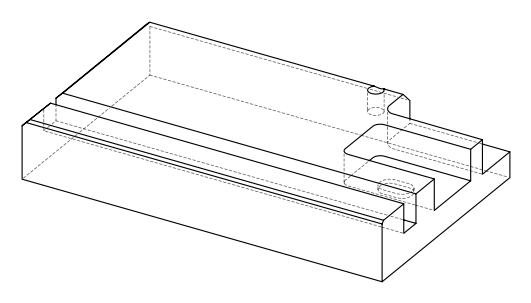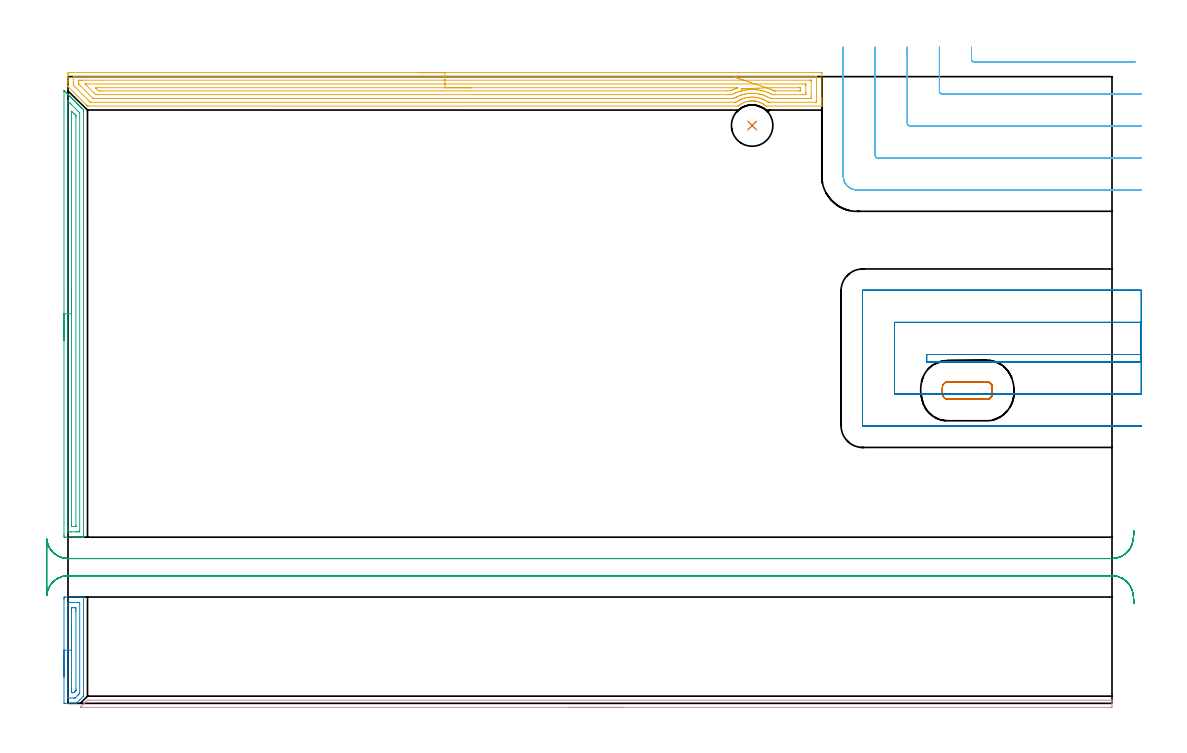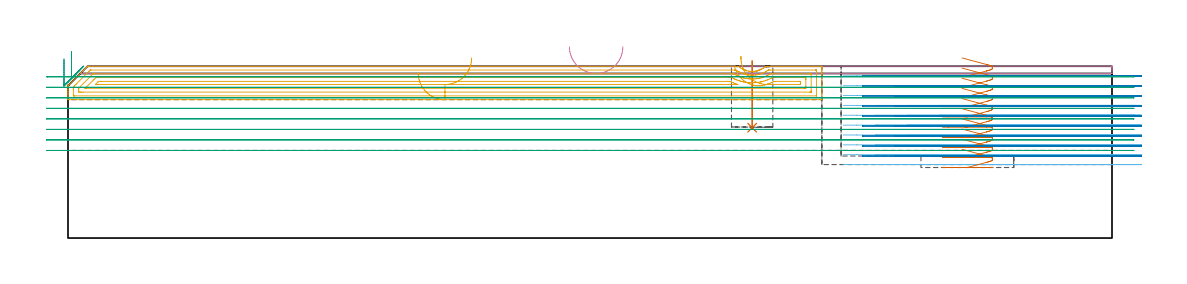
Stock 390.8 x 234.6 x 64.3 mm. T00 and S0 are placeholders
(PLAN: 9 operations, 2 tool changes, 62.7 min)
(1 INDEXABLE_INSERT_DRILL_BLIND_HOLE_FROM_SOLID | STEP1POCKET | NXT0302_002 | 0.1 min | 4296 mm3)
(2 AREA_MILL | FG_CHAMFER_SURFACE | UGT0205_001 | 1.14 min | 1184 mm3)
(3 AREA_MILL_1 | FG_CHAMFER_SURFACE_1 | UGT0205_001 | 4.13 min | 4683 mm3)
(4 AREA_MILL_2 | FG_CHAMFER_SURFACE_2 | UGT0205_001 | 3.24 min | 1399 mm3)
(5 AREA_MILL_3 | FG_CHAMFER_SURFACE_3 | UGT0205_001 | 11.5 min | 22321 mm3)
(6 MILL_CORNER_NOTCH_RECTANGULAR | CORNER_NOTCH_RECTANGULAR | NXT0201_012 | Follow Part, ap 4, ae 75% | 12.95 min | 199556 mm3)
(7 MILL_RECTANGULAR_POCKET | POCKET_RECTANGULAR_STRAIGHT | NXT0201_012 | Follow Part, ap 4, ae 75% | 2.02 min | 26363 mm3)
(8 MILL_SLOT | SLOT_PARTIAL_RECTANGULAR | NXT0201_012 | Follow Part, ap 4, ae 75% | 13.81 min | 203305 mm3)
(9 MILL_RECTANGULAR_SLOT | SLOT_RECTANGULAR | NXT0201_012 | Follow Part, ap 4, ae 75% | 13.81 min | 275514 mm3)
(TOOL NXT0302_002 | Index. Insert Drill 15.5mm [880-D1550L20-05] | D15.5 PA176 FL78 Z2)
(TOOL UGT0205_001 | Chamfer Mill 20 x 3 x 45 deg. | D20 FL50 Z2)
(TOOL NXT0201_012 | ENDMILL 16mm [2P460-1600-NA 1630] | D16 FL38 Z6)
(OP 1 INDEXABLE_INSERT_DRILL_BLIND_HOLE_FROM_SOLID)
G17 G21 G94 G90
T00 M6
G54
G17 G0 G90 X256.1 Y216.3 S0 M3
G43 Z74.3 H1
G94 G81 G98 Z41.3 F250. R66.3
G80
M5
M2
(OP 2 AREA_MILL)
G17 G21 G94 G90
T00 M6
G54
G17 G0 G90 X-1.5 Y9.9 S1061 M3
G43 Z74.3 H0
Z67.
G94 G1 Y9.938 Z66.128 F250.
Y10.052 Z65.264
Y10.241 Z64.412
Y10.503 Z63.58
Y10.837 Z62.774
Y11.24 Z62.
Y11.709 Z61.264
Y12.24 Z60.572
Y12.829 Z59.929
Y13.472 Z59.34
Y14.164 Z58.808
Y14.9 Z58.34
Y15.674 Z57.937
Y16.48 Z57.603
Y17.312 Z57.341
Y18.164 Z57.152
Y19.028 Z57.038
Y19.9 Z57.
Y38.983
X-1.497 Y39.327 Z57.003
X-1.49 Y39.794 Z57.005
X-1.431 Y39.797 Z57.064
X-0.958 Y39.8 Z57.537
X0.818 Z59.311
X1.642 Z60.141
X5.722 Z64.221
X5.794 Y39.795 Z64.291
X5.795 Y39.792 Z64.292
X5.8 Y39.768 Z64.3
Y3.123
X5.794 Y2.695 Z64.292
X5.733 Y2.633 Z64.232
X5.702 Y2.601 Z64.201
X4.457 Y1.356 Z62.956
X3.388 Y0.287 Z61.886
X3.128 Y0.032 Z61.626
X3.093 Y0.004 Z61.591
X3.038 Y0.002 Z61.536
X2.974 Y0. Z61.472
X-1.201 Z57.297
X-1.491 Y0.01 Z57.005
X-1.499 Y0.219 Z56.999
X-1.5 Y19.9 Z57.
X-0.086 Z58.414
X-0.085 Y37.561 Z58.415
Y37.575
X-0.07 Y37.79 Z58.43
X0.578 Y37.799 Z59.078
X3.482 Y37.8 Z61.982
X4.132 Y37.797 Z62.632
X4.37 Y37.79 Z62.87
X4.385 Y37.561 Z62.885
Y37.545
Y3.991
X4.37 Y3.732 Z62.87
X4.068 Y3.423 Z62.568
X3.773 Y3.123 Z62.273
X3.628 Y2.977 Z62.128
X2.89 Y2.24 Z61.39
X2.741 Y2.093 Z61.241
X2.691 Y2.047 Z61.191
X2.651 Y2.013 Z61.151
X2.594 Y2.01 Z61.094
X1.946 Y2.001 Z60.446
X0.818 Y2. Z59.318
X0.168 Y2.003 Z58.668
X-0.07 Y2.01 Z58.43
X-0.085 Y2.24 Z58.415
Y2.255
X-0.086 Y19.9 Z58.414
X1.328 Z59.828
X1.329 Y34.911 Z59.829
X1.331 Y35.284 Z59.831
X1.336 Y35.794 Z59.836
X1.701 Y35.8 Z60.201
X2.588 Z61.088
X2.964 Y35.794 Z61.464
X2.968 Y35.422 Z61.468
X2.971 Y34.911 Z61.471
Y34.536
Y5.396
X2.969 Y4.889 Z61.469
X2.967 Y4.796 Z61.467
X2.965 Y4.776 Z61.465
X2.952 Y4.759 Z61.452
X2.924 Y4.726 Z61.424
X2.842 Y4.642 Z61.342
X2.594 Y4.395 Z61.094
X2.397 Y4.202 Z60.897
X2.194 Y4.006 Z60.694
X1.712 Y4. Z60.212
X1.335 Y4.006 Z59.835
X1.332 Y4.378 Z59.832
X1.329 Y4.889 Z59.829
Y5.264
X1.328 Y19.9 Z59.828
Y20.772 Z59.867
Y21.637 Z59.98
Y22.488 Z60.169
Y23.32 Z60.432
Y24.126 Z60.765
Y24.9 Z61.168
Y25.636 Z61.637
Y26.328 Z62.168
Y26.971 Z62.757
Y27.56 Z63.401
Y28.092 Z64.093
Y28.56 Z64.828
Y28.963 Z65.602
Y29.297 Z66.408
Y29.559 Z67.24
Y29.748 Z68.092
Y29.862 Z68.957
Y29.9 Z69.828
G0 Z74.3
M5
M2
(OP 3 AREA_MILL_1)
G17 G21 G94 G90
T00 M6
G54
G17 G0 G90 X-1.5 Y135.8 S1061 M3
G43 Z74.3 H0
Z67.
G94 G1 Y135.838 Z66.128 F250.
Y135.952 Z65.264
Y136.141 Z64.412
Y136.403 Z63.58
Y136.737 Z62.774
Y137.14 Z62.
Y137.608 Z61.264
Y138.14 Z60.572
Y138.729 Z59.929
Y139.372 Z59.34
Y140.064 Z58.808
Y140.8 Z58.34
Y141.574 Z57.937
Y142.38 Z57.603
Y143.212 Z57.341
Y144.064 Z57.152
Y144.928 Z57.038
Y145.8 Z57.
Y229.158
X-1.497 Y229.39 Z57.001
X-1.496 Y229.391 Z57.002
X-1.489 Y229.39 Z57.009
X-1.142 Y229.043 Z57.357
X-0.958 Y228.859 Z57.539
X-0.894 Y228.795 Z57.605
X-0.726 Y228.626 Z57.773
X-0.662 Y228.563 Z57.835
X-0.597 Y228.498 Z57.902
X-0.431 Y228.332 Z58.068
X-0.366 Y228.267 Z58.131
X-0.3 Y228.2 Z58.199
X-0.137 Y228.037 Z58.362
X-0.07 Y227.972 Z58.427
X-0.002 Y227.903 Z58.497
X0.158 Y227.743 Z58.657
X0.226 Y227.676 Z58.723
X0.295 Y227.605 Z58.794
X0.452 Y227.448 Z58.951
X0.522 Y227.38 Z59.018
X0.593 Y227.308 Z59.092
X0.747 Y227.154 Z59.246
X0.818 Y227.084 Z59.314
X0.89 Y227.01 Z59.389
X1.041 Y226.859 Z59.54
X1.114 Y226.788 Z59.61
X1.188 Y226.713 Z59.687
X1.336 Y226.565 Z59.835
X1.41 Y226.492 Z59.906
X1.485 Y226.415 Z59.984
X1.63 Y226.27 Z60.129
X1.706 Y226.196 Z60.202
X1.783 Y226.118 Z60.282
X1.925 Y225.976 Z60.424
X2.002 Y225.9 Z60.498
X2.08 Y225.82 Z60.579
X2.219 Y225.681 Z60.718
X2.298 Y225.604 Z60.794
X2.378 Y225.523 Z60.877
X2.514 Y225.387 Z61.013
X2.594 Y225.308 Z61.09
X2.675 Y225.225 Z61.174
X2.808 Y225.092 Z61.307
X2.89 Y225.012 Z61.386
X2.973 Y224.928 Z61.472
X3.103 Y224.798 Z61.602
X3.186 Y224.716 Z61.682
X3.27 Y224.63 Z61.769
X3.397 Y224.503 Z61.896
X3.482 Y224.42 Z61.978
X3.568 Y224.333 Z62.067
X3.692 Y224.209 Z62.191
X3.778 Y224.124 Z62.274
X3.865 Y224.035 Z62.364
X3.986 Y223.914 Z62.485
X4.074 Y223.828 Z62.57
X4.162 Y223.738 Z62.662
X4.281 Y223.62 Z62.78
X4.37 Y223.532 Z62.866
X4.46 Y223.44 Z62.959
X4.575 Y223.325 Z63.075
X4.666 Y223.236 Z63.162
X4.757 Y223.143 Z63.257
X4.87 Y223.031 Z63.369
X4.962 Y222.94 Z63.458
X5.055 Y222.846 Z63.554
X5.164 Y222.736 Z63.664
X5.258 Y222.644 Z63.754
X5.74 Y222.16 Z64.239
X5.793 Y222.104 Z64.292
X5.8 Y221.655 Z64.3
Y62.359
X5.797 Y62.21 Z64.288
X5.767 Y62.207 Z64.258
X5.414 Y62.2 Z63.913
X5.002 Z63.501
X4.37 Z62.865
X3.166 Z61.663
X2.594 Z61.088
X-0.958 Y62.201 Z57.539
X-1.199 Y62.203 Z57.297
X-1.491 Y62.208 Z57.006
X-1.494 Y62.266 Z57.003
X-1.499 Y62.805 Z57.001
X-1.5 Y63.35 Z57.
Y145.8
X-0.086 Z58.414
X-0.085 Y225.241 Z58.415
X-0.07 Y225.508 Z58.43
X0.222 Y225.225 Z58.722
X0.818 Y224.632 Z59.318
X1.118 Y224.333 Z59.618
X3.793 Y221.656 Z62.293
X4.37 Y221.068 Z62.87
X4.385 Y220.763 Z62.885
Y220.748
Y64.574
X4.37 Y64.21 Z62.87
X3.868 Y64.202 Z62.368
X3.482 Y64.201 Z61.982
X2.982 Y64.2 Z61.482
X1.206 Z59.706
X0.818 Y64.201 Z59.318
X0.316 Y64.202 Z58.816
X-0.07 Y64.21 Z58.43
X-0.085 Y64.59 Z58.415
Y64.606
X-0.086 Y145.8 Z58.414
X1.328 Z59.828
X1.329 Y221.142 Z59.829
X1.332 Y221.656 Z59.832
X1.333 Y221.657 Z59.833
X1.342 Y221.656 Z59.842
X1.706 Y221.294 Z60.206
X2.238 Y220.763 Z60.738
X2.594 Y220.407 Z61.094
X2.86 Y220.138 Z61.36
X2.926 Y220.068 Z61.426
X2.956 Y220.033 Z61.456
X2.965 Y219.995 Z61.465
X2.967 Y219.871 Z61.467
X2.971 Y219.492 Z61.471
Y66.375
X2.97 Y66.28 Z61.47
X2.968 Y66.233 Z61.468
X2.966 Y66.217 Z61.466
X2.941 Y66.21 Z61.441
X2.766 Y66.202 Z61.266
X1.706 Y66.2 Z60.206
X1.532 Y66.202 Z60.032
X1.417 Y66.207 Z59.917
X1.335 Y66.212 Z59.835
X1.333 Y66.249 Z59.833
X1.33 Y66.375 Z59.83
X1.329 Y66.754 Z59.829
X1.328 Y145.8 Z59.828
Y146.672 Z59.866
Y147.536 Z59.98
Y148.388 Z60.169
Y149.22 Z60.432
Y150.026 Z60.765
Y150.8 Z61.168
Y151.536 Z61.637
Y152.228 Z62.168
Y152.871 Z62.757
Y153.46 Z63.401
Y153.992 Z64.093
Y154.46 Z64.828
Y154.863 Z65.602
Y155.197 Z66.408
Y155.459 Z67.24
Y155.648 Z68.092
Y155.762 Z68.957
Y155.8 Z69.828
G0 Z74.3
M5
M2
(OP 4 AREA_MILL_2)
G17 G21 G94 G90
T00 M6
G54
G17 G0 G90 X207.7 Y-1.5 S1061 M3
G43 Z74.3 H0
Z71.6
G94 G1 X207.662 Z70.728 F250.
X207.548 Z69.864
X207.359 Z69.012
X207.097 Z68.18
X206.763 Z67.374
X206.36 Z66.6
X205.891 Z65.864
X205.36 Z65.172
X204.771 Z64.529
X204.128 Z63.94
X203.436 Z63.409
X202.7 Z62.94
X201.926 Z62.537
X201.12 Z62.203
X200.288 Z61.941
X199.436 Z61.752
X198.572 Z61.638
X197.7 Z61.6
X4.756
X4.614 Y-1.497 Z61.602
X4.633 Y-1.474 Z61.625
X4.769 Y-1.331 Z61.768
X5.359 Y-0.738 Z62.357
X5.684 Y-0.416 Z62.684
X6.242 Y0.144 Z63.24
X6.61 Y0.511 Z63.61
X7.276 Y1.176 Z64.275
X7.304 Y1.196 Z64.287
X7.895 Y1.2 Z64.3
X390.631
X390.792 Y1.197 Z64.288
X390.793 Y1.19 Z64.281
X390.8 Y0.846 Z63.945
Y0.519 Z63.619
Y-0.15 Z62.945
Y-1.367 Z61.73
X390.797 Y-1.491 Z61.605
X390.394 Y-1.5 Z61.6
X197.7
X196.828 Z61.638
X195.963 Z61.752
X195.112 Z61.941
X194.28 Z62.203
X193.474 Z62.537
X192.7 Z62.94
X191.964 Z63.409
X191.272 Z63.94
X190.629 Z64.529
X190.04 Z65.172
X189.508 Z65.864
X189.04 Z66.6
X188.637 Z67.374
X188.303 Z68.18
X188.041 Z69.012
X187.852 Z69.864
X187.738 Z70.728
X187.7 Z71.6
G0 Z74.3
M5
M2
(OP 5 AREA_MILL_3)
G17 G21 G94 G90
T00 M6
G54
G17 G0 G90 X131.1 Y236.1 S1061 M3
G43 Z74.3 H0
Z61.8
G94 G1 X131.138 Z60.928 F250.
X131.252 Z60.063
X131.441 Z59.212
X131.703 Z58.38
X132.037 Z57.574
X132.44 Z56.8
X132.909 Z56.064
X133.44 Z55.372
X134.029 Z54.729
X134.672 Z54.14
X135.364 Z53.608
X136.1 Z53.14
X136.874 Z52.737
X137.68 Z52.403
X138.512 Z52.141
X139.364 Z51.952
X140.228 Z51.838
X141.1 Z51.8
X281.6
X281.994 Y236.096 Z51.802
X282.19 Y236.091 Z51.806
X282.2 Y235.891 Z52.006
Y226.753 Z61.141
Y226.174 Z61.723
Y225.868 Z62.028
Y225.289 Z62.607
Y224.983 Z62.911
Y224.373 Z63.527
Y223.944 Z63.955
Y223.619 Z64.271
X282.192 Y223.602 Z64.288
X282.047 Y223.6 Z64.3
X261.974
X261.236 Y223.604 Z64.29
X261.083 Y223.73 Z64.167
X260.992 Y223.804 Z64.094
X260.908 Y223.873 Z64.025
X260.546 Y224.139 Z63.76
X260.174 Y224.39 Z63.509
X260.139 Y224.411 Z63.488
X260.014 Y224.484 Z63.414
X259.744 Y224.625 Z63.271
X259.57 Y224.719 Z63.18
X259.119 Y224.93 Z62.969
X258.977 Y224.983 Z62.914
X258.852 Y225.03 Z62.865
X258.675 Y225.099 Z62.798
X258.406 Y225.187 Z62.707
X258.225 Y225.249 Z62.649
X258.155 Y225.269 Z62.629
X258.116 Y225.278 Z62.62
X257.96 Y225.313 Z62.582
X257.745 Y225.365 Z62.532
X257.634 Y225.386 Z62.512
X257.514 Y225.408 Z62.488
X257.331 Y225.444 Z62.455
X257.098 Y225.475 Z62.424
X256.885 Y225.503 Z62.396
X256.841 Y225.506 Z62.392
X256.622 Y225.52 Z62.374
X256.437 Y225.534 Z62.362
X256.132 Y225.537 Z62.355
X256.041 Y225.538 Z62.354
X255.99 Y225.54
X255.73 Y225.528 Z62.366
X255.629 Y225.525 Z62.373
X255.543 Y225.52 Z62.376
X255.416 Y225.506 Z62.388
X255.095 Y225.475 Z62.422
X254.649 Y225.402 Z62.496
X254.046 Y225.269 Z62.629
X253.946 Y225.239 Z62.659
X253.755 Y225.181 Z62.718
X253.305 Y225.019 Z62.88
X253.222 Y224.983 Z62.915
X253.054 Y224.911 Z62.984
X252.861 Y224.831 Z63.067
X252.439 Y224.62 Z63.279
X252.162 Y224.466 Z63.432
X252.024 Y224.389 Z63.508
X251.967 Y224.352 Z63.544
X251.514 Y224.033 Z63.864
X251.073 Y223.694 Z64.203
X250.999 Y223.634 Z64.261
X250.955 Y223.604 Z64.289
X250.824 Y223.6 Z64.3
X7.737
X7.299 Y223.606 Z64.292
X7.224 Y223.677 Z64.221
X6.981 Y223.919 Z63.981
X6.845 Y224.055 Z63.844
X0.303 Y230.597 Z57.302
X0.163 Y230.735 Z57.162
X0.005 Y230.894 Z57.004
X0. Y230.901 Z56.997
Y231.241 Z56.659
Y232.336 Z55.563
Y232.947 Z54.949
Y233.252 Z54.644
Y233.832 Z54.065
Y234.137 Z53.76
Y234.717 Z53.178
Y235.312 Z52.584
X0.003 Y235.601 Z52.294
X0.009 Y236.091 Z51.805
X0.103 Y236.094 Z51.803
X0.6 Y236.1 Z51.8
X141.1
Y234.686 Z53.214
X280.037 Y234.685 Z53.215
X280.131 Y234.683 Z53.217
X280.177 Y234.68 Z53.22
X280.19 Y234.677 Z53.223
X280.192 Y234.662 Z53.238
X280.197 Y234.564 Z53.336
X280.2 Y234.336 Z53.564
X280.199 Y225.868 Z62.032
X280.198 Y225.489 Z62.411
X280.19 Y225.107 Z62.793
X280.183 Y225.021 Z62.879
X280.138 Y225.019 Z62.881
X280.031 Y225.016 Z62.884
X279.816 Y225.014 Z62.886
X279.785
X262.836
X262.405 Y225.017 Z62.883
X262.19 Y225.02 Z62.88
X262.14 Y225.021 Z62.879
X262.082 Y225.058 Z62.842
X261.975 Y225.127 Z62.773
X261.526 Y225.423 Z62.477
X261.083 Y225.677 Z62.223
X260.72 Y225.868 Z62.032
X260.191 Y226.116 Z61.784
X259.773 Y226.283 Z61.617
X259.298 Y226.448 Z61.452
X258.941 Y226.563 Z61.337
X258.476 Y226.684 Z61.216
X258.436 Y226.694 Z61.206
X258.147 Y226.753 Z61.147
X257.514 Y226.853 Z61.047
X257.398 Y226.868 Z61.032
X256.622 Y226.937 Z60.963
X256.43 Y226.944 Z60.956
X255.73 Y226.941 Z60.959
X255.549 Y226.933 Z60.967
X254.838 Y226.872 Z61.028
X254.731 Y226.86 Z61.04
X254.058 Y226.753 Z61.147
X253.966 Y226.734 Z61.166
X253.946 Y226.729 Z61.171
X253.249 Y226.56 Z61.34
X253.163 Y226.537 Z61.363
X253.054 Y226.502 Z61.398
X252.581 Y226.338 Z61.562
X252.162 Y226.176 Z61.724
X251.944 Y226.084 Z61.816
X251.474 Y225.868 Z62.032
X251.337 Y225.802 Z62.098
X251.31 Y225.788 Z62.112
X251.27 Y225.766 Z62.134
X250.768 Y225.482 Z62.418
X250.072 Y225.024 Z62.876
X250.023 Y225.021 Z62.879
X249.916 Y225.018 Z62.882
X249.486 Y225.014 Z62.886
X249.455
X8.597 Y225.015 Z62.885
X8.383 Y225.019 Z62.881
X8.359 Y225.021 Z62.879
X8.321 Y225.041 Z62.859
X8.176 Y225.18 Z62.72
X7.998 Y225.354 Z62.546
X7.737 Y225.613 Z62.287
X7.481 Y225.868 Z62.032
X3.057 Y230.292 Z57.608
X2.384 Y230.969 Z56.931
X2.184 Y231.177 Z56.723
X2.01 Y231.37 Z56.53
X2.004 Y231.555 Z56.345
X2.001 Y232.062 Z55.838
X2. Y232.443 Z55.457
X2.002 Y234.211 Z53.689
X2.01 Y234.593 Z53.307
X2.017 Y234.679 Z53.221
X2.062 Y234.681 Z53.219
X2.169 Y234.684 Z53.216
X2.384 Y234.686 Z53.214
X2.415
X141.1
Y233.272 Z54.628
X277.705 Y233.271 Z54.629
X278.032 Y233.27 Z54.63
X278.14 Y233.267 Z54.633
X278.177 Y233.265 Z54.635
X278.19 Y233.261 Z54.639
X278.193 Y233.225 Z54.675
X278.197 Y233.114 Z54.786
X278.199 Y232.947 Z54.953
X278.2 Y232.78 Z55.12
Y227.471 Z60.429
X278.198 Y226.753 Z61.147
X278.196 Y226.591 Z61.309
X278.186 Y226.435 Z61.465
X278.032 Y226.434 Z61.466
X277.466 Y226.43 Z61.47
X273.453 Y226.428 Z61.472
X263.759 Y226.429 Z61.471
X263.192 Y226.43 Z61.47
X263.031 Y226.433 Z61.467
X262.952 Y226.435 Z61.465
X262.867 Y226.483 Z61.417
X262.383 Y226.753 Z61.147
X261.975 Y226.971 Z60.929
X261.539 Y227.185 Z60.715
X261.083 Y227.384 Z60.516
X260.42 Y227.638 Z60.262
X260.191 Y227.719 Z60.181
X260.068 Y227.76 Z60.14
X259.607 Y227.897 Z60.003
X259.298 Y227.972 Z59.928
X258.859 Y228.074 Z59.826
X258.406 Y228.156 Z59.744
X257.784 Y228.255 Z59.645
X257.514 Y228.283 Z59.617
X256.801 Y228.346 Z59.554
X256.622 Y228.353 Z59.547
X255.896 Y228.358 Z59.542
X255.73 Y228.355 Z59.545
X255.373 Y228.341 Z59.559
X255.046 Y228.317 Z59.583
X254.838 Y228.297 Z59.603
X254.24 Y228.231 Z59.669
X253.946 Y228.181 Z59.719
X253.48 Y228.1 Z59.8
X253.054 Y228.005 Z59.895
X252.755 Y227.934 Z59.966
X252.492 Y227.869 Z60.031
X252.162 Y227.769 Z60.131
X252.062 Y227.737 Z60.163
X251.774 Y227.638 Z60.262
X251.409 Y227.5 Z60.4
X251.27 Y227.444 Z60.456
X250.783 Y227.236 Z60.664
X250.378 Y227.046 Z60.854
X250.182 Y226.948 Z60.952
X249.809 Y226.753 Z61.147
X249.602 Y226.638 Z61.262
X249.486 Y226.572 Z61.328
X249.329 Y226.48 Z61.42
X249.267 Y226.443 Z61.457
X249.202 Y226.435 Z61.465
X248.918 Y226.431 Z61.469
X248.594 Y226.429 Z61.471
X248.029
X9.848
X9.521 Y226.431 Z61.469
X9.412 Y226.433 Z61.467
X9.377 Y226.435 Z61.465
X9.347 Y226.461 Z61.439
X9.286 Y226.518 Z61.382
X9.047 Y226.753 Z61.147
X4.622 Y231.177 Z56.723
X4.168 Y231.633 Z56.267
X4.065 Y231.742 Z56.158
X4.016 Y231.796 Z56.104
X4.01 Y231.895 Z56.005
X4.004 Y232.062 Z55.838
X4.001 Y232.228 Z55.672
X4.002 Y232.947 Z54.953
X4.004 Y233.11 Z54.79
X4.014 Y233.265 Z54.635
X4.168 Y233.266 Z54.634
X4.734 Y233.271 Z54.629
X5.06
X5.625 Y233.272 Z54.628
X141.1
Y231.857 Z56.043
X275.563
X276.103 Y231.852 Z56.048
X276.161 Y231.85 Z56.05
X276.19 Y231.845 Z56.055
X276.192 Y231.802 Z56.098
X276.196 Y231.609 Z56.291
X276.2 Y231.225 Z56.675
Y228.57 Z59.33
Y228.523 Z59.377
X276.196 Y228.104 Z59.796
X276.192 Y227.895 Z60.005
X276.19 Y227.849 Z60.051
X276.139 Y227.847 Z60.053
X276.039 Y227.845 Z60.055
X275.356 Y227.843 Z60.057
X275.149
X264.651
X264.443 Y227.844 Z60.056
X263.759 Y227.85 Z60.05
X263.653 Y227.862 Z60.038
X263.409 Y227.984 Z59.916
X262.867 Y228.252 Z59.648
X262.282 Y228.523 Z59.377
X261.975 Y228.651 Z59.249
X261.759 Y228.737 Z59.163
X261.083 Y228.98 Z58.92
X260.405 Y229.195 Z58.705
X260.191 Y229.251 Z58.649
X259.551 Y229.408 Z58.492
X259.298 Y229.46 Z58.44
X259.234 Y229.472 Z58.428
X258.406 Y229.606 Z58.294
X258.169 Y229.643 Z58.257
X257.514 Y229.708 Z58.192
X257.182 Y229.737 Z58.163
X256.622 Y229.767 Z58.133
X256.257 Y229.77 Z58.13
X255.73
X255.377 Y229.758 Z58.142
X254.838 Y229.721 Z58.179
X254.548 Y229.696 Z58.204
X253.946 Y229.629 Z58.271
X253.75 Y229.602 Z58.298
X253.054 Y229.487 Z58.413
X252.986 Y229.475 Z58.425
X252.667 Y229.408 Z58.492
X252.258 Y229.312 Z58.588
X252.162 Y229.289 Z58.611
X251.821 Y229.201 Z58.699
X251.557 Y229.123 Z58.777
X251.27 Y229.032 Z58.868
X250.889 Y228.901 Z58.999
X250.378 Y228.712 Z59.188
X250.241 Y228.658 Z59.242
X249.915 Y228.523 Z59.377
X249.619 Y228.391 Z59.509
X249.486 Y228.328 Z59.572
X249.021 Y228.099 Z59.801
X248.594 Y227.883 Z60.017
X248.536 Y227.856 Z60.044
X248.489 Y227.85 Z60.05
X248.383 Y227.847 Z60.053
X247.702 Y227.843 Z60.057
X247.495
X11.305
X11.097 Y227.844 Z60.056
X10.413 Y227.85 Z60.05
X9.729 Y228.523 Z59.377
X9.521 Y228.728 Z59.172
X6.845 Y231.405 Z56.495
X6.411 Y231.845 Z56.055
X6.406 Y231.853 Z56.047
X6.407 Y231.854 Z56.046
X6.434 Y231.856 Z56.044
X6.845 Y231.857 Z56.043
X141.1
Y230.443 Z57.457
X250.378
X250.762 Y230.436 Z57.464
X250.712 Y230.417 Z57.483
X250.619 Y230.384 Z57.516
X250.341 Y230.292 Z57.608
X249.716 Y230.064 Z57.836
X249.486 Y229.976 Z57.924
X249.079 Y229.811 Z58.089
X248.594 Y229.605 Z58.295
X248.457 Y229.544 Z58.356
X248.163 Y229.408 Z58.492
X247.848 Y229.263 Z58.637
X246.81 Y229.257 Z58.643
X12.348
X12.197 Y229.258 Z58.642
X11.45 Y229.264 Z58.636
X11.305 Y229.394 Z58.506
X11.291 Y229.408 Z58.492
X10.413 Y230.285 Z57.615
X10.268 Y230.436 Z57.464
X11.305 Y230.443 Z57.457
X141.1
X141.972 Z57.495
X142.837 Z57.609
X143.688 Z57.798
X144.52 Z58.06
X145.326 Z58.394
X146.1 Z58.797
X146.836 Z59.265
X147.528 Z59.796
X148.171 Z60.386
X148.76 Z61.029
X149.292 Z61.721
X149.76 Z62.457
X150.163 Z63.231
X150.497 Z64.037
X150.759 Z64.869
X150.948 Z65.72
X151.062 Z66.585
X151.1 Z67.457
G0 Z74.3
X251.903 Y230.013
Z67.897
G1 Z67.024
X251.979 Y230.016 Z66.155
X252.131 Y230.023 Z65.296
X252.357 Y230.033 Z64.453
X252.655 Y230.045 Z63.634
X253.024 Y230.061 Z62.843
X253.46 Y230.08 Z62.088
X253.96 Y230.102 Z61.373
X254.521 Y230.126 Z60.705
X255.137 Y230.153 Z60.089
X255.805 Y230.182 Z59.528
X256.519 Y230.213 Z59.028
X257.274 Y230.246 Z58.592
X258.064 Y230.28 Z58.224
X258.883 Y230.315 Z57.926
X259.725 Y230.352 Z57.7
X260.584 Y230.389 Z57.549
X261.452 Y230.427 Z57.473
X261.671 Y230.436 Z57.464
X261.825 Y230.441 Z57.459
X261.975 Y230.442 Z57.458
X273.571 Y230.443 Z57.457
X273.723 Y230.441 Z57.459
X274.027 Y230.436 Z57.464
X274.191 Y230.43 Z57.47
X274.194 Y230.381 Z57.519
X274.196 Y230.292 Z57.608
X274.2 Y229.669 Z58.231
X274.199 Y229.408 Z58.492
X274.198 Y229.33 Z58.57
X274.194 Y229.291 Z58.609
X274.191 Y229.275 Z58.625
X274.175 Y229.264 Z58.636
X273.875 Y229.259 Z58.641
X273.723 Y229.257 Z58.643
X264.651 Y229.258 Z58.642
X264.499 Y229.26 Z58.64
X264.398 Y229.263 Z58.637
X264.329 Y229.268 Z58.632
X263.759 Y229.535 Z58.365
X263.52 Y229.645 Z58.255
X262.867 Y229.916 Z57.984
X262.038 Y230.229 Z57.671
X261.975 Y230.251 Z57.649
X261.854 Y230.292 Z57.608
X261.452 Y230.427 Z57.473
X260.653 Y230.693 Z57.247
X259.838 Y230.965 Z57.094
X259.014 Y231.24 Z57.017
X258.186 Y231.517 Z57.016
X257.362 Y231.792 Z57.091
X256.547 Y232.064 Z57.241
X255.747 Y232.331 Z57.466
X254.969 Y232.59 Z57.764
X254.219 Y232.841 Z58.131
X253.502 Y233.08 Z58.567
X252.823 Y233.307 Z59.066
X252.189 Y233.519 Z59.626
X251.603 Y233.714 Z60.242
X251.07 Y233.892 Z60.91
X250.595 Y234.051 Z61.624
X250.18 Y234.189 Z62.379
X249.829 Y234.306 Z63.169
X249.546 Y234.401 Z63.988
G0 Z74.3
M5
M2
(OP 6 MILL_CORNER_NOTCH_RECTANGULAR)
G17 G21 G94 G90
T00 M6
G54
G17 G0 G90 X338.184 Y245.6 S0 M3
G43 Z74.412 H1
Z60.721
G94 G1 X338.199 Y242.6 F250.
X338.2 Y242.357 F500.
Y240.995
G3 X338.995 Y240.2 R0.8
G1 X396.513
X399.513 F250.
G0 Z74.412
X326.179 Y245.6
Z60.721
G1 X326.199 Y242.6
X326.2 Y242.357 F500.
Y228.995
G3 X326.995 Y228.2 R0.8
G1 X398.8
X401.8 F250.
G0 Z74.412
X314.168 Y245.6
Z60.721
G1 X314.199 Y242.6
G2 X314.2 Y242.357 R24. F500.
G1 Y216.996
G3 X314.996 Y216.2 R0.8
G1 X398.8
X401.8 F250.
G0 Z74.412
X302.137 Y245.599
Z60.721
G1 X302.198 Y242.6
G2 X302.2 Y242.357 R12. F500.
G1 Y204.996
G3 X302.996 Y204.2 R0.8
G1 X398.8
X401.8 F250.
G0 Z74.412
X290.2 Y245.357
Z60.721
G1 Y242.357
Y197.3 F500.
G3 X295.3 Y192.2 R5.1
G1 X398.8
X401.8 F250.
G0 Z74.412
X338.2 Y245.6
Z57.03
G1 Y242.6
Y240.995 F500.
G3 X338.995 Y240.2 R0.8
G1 X396.513
X399.513 F250.
G0 Z74.412
X326.2 Y245.6
Z57.03
G1 Y242.6
Y228.995 F500.
G3 X326.995 Y228.2 R0.8
G1 X398.8
X401.8 F250.
G0 Z74.412
X314.2 Y245.6
Z57.03
G1 Y242.6
Y216.996 F500.
G3 X314.996 Y216.2 R0.8
G1 X398.8
X401.8 F250.
G0 Z74.412
X302.2 Y245.6
Z57.03
G1 Y242.6
Y204.996 F500.
G3 X302.996 Y204.2 R0.8
G1 X398.8
X401.8 F250.
G0 Z74.412
X290.2 Y245.6
Z57.03
G1 Y242.6
Y197.3 F500.
G3 X295.3 Y192.2 R5.1
G1 X398.8
X401.8 F250.
G0 Z74.412
X338.2 Y245.6
Z53.338
G1 Y242.6
Y240.995 F500.
G3 X338.995 Y240.2 R0.8
G1 X396.513
X399.513 F250.
G0 Z74.412
X326.2 Y245.6
Z53.338
G1 Y242.6
Y228.995 F500.
G3 X326.995 Y228.2 R0.8
G1 X398.8
X401.8 F250.
G0 Z74.412
X314.2 Y245.6
Z53.338
G1 Y242.6
Y216.996 F500.
G3 X314.996 Y216.2 R0.8
G1 X398.8
X401.8 F250.
G0 Z74.412
X302.2 Y245.6
Z53.338
G1 Y242.6
Y204.996 F500.
G3 X302.996 Y204.2 R0.8
G1 X398.8
X401.8 F250.
G0 Z74.412
X290.2 Y245.6
Z53.338
G1 Y242.6
Y197.3 F500.
G3 X295.3 Y192.2 R5.1
G1 X398.8
X401.8 F250.
G0 Z74.412
X338.2 Y245.6
Z49.647
G1 Y242.6
Y240.995 F500.
G3 X338.995 Y240.2 R0.8
G1 X396.513
X399.513 F250.
G0 Z74.412
X326.2 Y245.6
Z49.647
G1 Y242.6
Y228.995 F500.
G3 X326.995 Y228.2 R0.8
G1 X398.8
X401.8 F250.
G0 Z74.412
X314.2 Y245.6
Z49.647
G1 Y242.6
Y216.996 F500.
G3 X314.996 Y216.2 R0.8
G1 X398.8
X401.8 F250.
G0 Z74.412
X302.2 Y245.6
Z49.647
G1 Y242.6
Y204.996 F500.
G3 X302.996 Y204.2 R0.8
G1 X398.8
X401.8 F250.
G0 Z74.412
X290.2 Y245.6
Z49.647
G1 Y242.6
Y197.3 F500.
G3 X295.3 Y192.2 R5.1
G1 X398.8
X401.8 F250.
G0 Z74.412
X338.2 Y245.6
Z45.956
G1 Y242.6
Y240.995 F500.
G3 X338.995 Y240.2 R0.8
G1 X396.513
X399.513 F250.
G0 Z74.412
X326.2 Y245.6
Z45.956
G1 Y242.6
Y228.995 F500.
G3 X326.995 Y228.2 R0.8
G1 X398.8
X401.8 F250.
G0 Z74.412
X314.2 Y245.6
Z45.956
G1 Y242.6
Y216.996 F500.
G3 X314.996 Y216.2 R0.8
G1 X398.8
X401.8 F250.
G0 Z74.412
X302.2 Y245.6
Z45.956
G1 Y242.6
Y204.996 F500.
G3 X302.996 Y204.2 R0.8
G1 X398.8
X401.8 F250.
G0 Z74.412
X290.2 Y245.6
Z45.956
G1 Y242.6
Y197.3 F500.
G3 X295.3 Y192.2 R5.1
G1 X398.8
X401.8 F250.
G0 Z74.412
X338.2 Y245.6
Z42.265
G1 Y242.6
Y240.995 F500.
G3 X338.995 Y240.2 R0.8
G1 X396.513
X399.513 F250.
G0 Z74.412
X326.2 Y245.6
Z42.265
G1 Y242.6
Y228.995 F500.
G3 X326.995 Y228.2 R0.8
G1 X398.8
X401.8 F250.
G0 Z74.412
X314.2 Y245.6
Z42.265
G1 Y242.6
Y216.996 F500.
G3 X314.996 Y216.2 R0.8
G1 X398.8
X401.8 F250.
G0 Z74.412
X302.2 Y245.6
Z42.265
G1 Y242.6
Y204.996 F500.
G3 X302.996 Y204.2 R0.8
G1 X398.8
X401.8 F250.
G0 Z74.412
X290.2 Y245.6
Z42.265
G1 Y242.6
Y197.3 F500.
G3 X295.3 Y192.2 R5.1
G1 X398.8
X401.8 F250.
G0 Z74.412
X338.2 Y245.6
Z38.574
G1 Y242.6
Y240.995 F500.
G3 X338.995 Y240.2 R0.8
G1 X396.513
X399.513 F250.
G0 Z74.412
X326.2 Y245.6
Z38.574
G1 Y242.6
Y228.995 F500.
G3 X326.995 Y228.2 R0.8
G1 X398.8
X401.8 F250.
G0 Z74.412
X314.2 Y245.6
Z38.574
G1 Y242.6
Y216.996 F500.
G3 X314.996 Y216.2 R0.8
G1 X398.8
X401.8 F250.
G0 Z74.412
X302.2 Y245.6
Z38.574
G1 Y242.6
Y204.996 F500.
G3 X302.996 Y204.2 R0.8
G1 X398.8
X401.8 F250.
G0 Z74.412
X290.2 Y245.6
Z38.574
G1 Y242.6
Y197.3 F500.
G3 X295.3 Y192.2 R5.1
G1 X398.8
X401.8 F250.
G0 Z74.412
X338.2 Y245.6
Z34.882
G1 Y242.6
Y240.995 F500.
G3 X338.995 Y240.2 R0.8
G1 X396.513
X399.513 F250.
G0 Z74.412
X326.2 Y245.6
Z34.882
G1 Y242.6
Y228.995 F500.
G3 X326.995 Y228.2 R0.8
G1 X398.8
X401.8 F250.
G0 Z74.412
X314.2 Y245.6
Z34.882
G1 Y242.6
Y216.996 F500.
G3 X314.996 Y216.2 R0.8
G1 X398.8
X401.8 F250.
G0 Z74.412
X302.2 Y245.6
Z34.882
G1 Y242.6
Y204.996 F500.
G3 X302.996 Y204.2 R0.8
G1 X398.8
X401.8 F250.
G0 Z74.412
X290.2 Y245.6
Z34.882
G1 Y242.6
Y197.3 F500.
G3 X295.3 Y192.2 R5.1
G1 X398.8
X401.8 F250.
G0 Z74.412
X338.2 Y245.6
Z31.191
G1 Y242.6
Y240.995 F500.
G3 X338.995 Y240.2 R0.8
G1 X396.513
X399.513 F250.
G0 Z74.412
X326.2 Y245.6
Z31.191
G1 Y242.6
Y228.995 F500.
G3 X326.995 Y228.2 R0.8
G1 X398.8
X401.8 F250.
G0 Z74.412
X314.2 Y245.6
Z31.191
G1 Y242.6
Y216.996 F500.
G3 X314.996 Y216.2 R0.8
G1 X398.8
X401.8 F250.
G0 Z74.412
X302.2 Y245.6
Z31.191
G1 Y242.6
Y204.996 F500.
G3 X302.996 Y204.2 R0.8
G1 X398.8
X401.8 F250.
G0 Z74.412
X290.2 Y245.6
Z31.191
G1 Y242.6
Y197.3 F500.
G3 X295.3 Y192.2 R5.1
G1 X398.8
X401.8 F250.
G0 Z74.412
X338.2 Y245.6
Z27.5
G1 Y242.6
Y240.995 F500.
G3 X338.995 Y240.2 R0.8
G1 X396.513
X399.513 F250.
G0 Z74.412
X326.2 Y245.6
Z27.5
G1 Y242.6
Y228.995 F500.
G3 X326.995 Y228.2 R0.8
G1 X398.8
X401.8 F250.
G0 Z74.412
X314.2 Y245.6
Z27.5
G1 Y242.6
Y216.996 F500.
G3 X314.996 Y216.2 R0.8
G1 X398.8
X401.8 F250.
G0 Z74.412
X302.2 Y245.6
Z27.5
G1 Y242.6
Y204.996 F500.
G3 X302.996 Y204.2 R0.8
G1 X398.8
X401.8 F250.
G0 Z74.412
X290.2 Y245.6
Z27.5
G1 Y242.6
Y197.3 F500.
G3 X295.3 Y192.2 R5.1
G1 X398.8
X401.8 F250.
G0 Z74.412
M5
M2
(OP 7 MILL_RECTANGULAR_POCKET)
G17 G21 G94 G90
T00 M6
G54
G17 G0 G90 X334.686 Y113.8 S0 M3
G43 Z74.412 H1
Z67.412
G94 G1 X343.8 Z64.97 F250.
X343.948 Z64.93
X344.339 Y113.862 Z64.824
X344.712 Y113.992 Z64.718
X345.056 Y114.187 Z64.612
X345.359 Y114.441 Z64.506
X345.613 Y114.744 Z64.401
X345.808 Y115.088 Z64.295
X345.938 Y115.461 Z64.189
X346. Y115.852 Z64.083
Y118.348 Z63.414
X345.938 Y118.739 Z63.308
X345.808 Y119.112 Z63.202
X345.613 Y119.456 Z63.096
X345.359 Y119.759 Z62.99
X345.056 Y120.013 Z62.884
X344.712 Y120.208 Z62.778
X344.339 Y120.338 Z62.672
X343.948 Y120.4 Z62.566
X343.8 Z62.527
X336.65 Z60.611
X329.5 F500.
G3 X327.3 Y118.2 R2.2
G1 Y116.
G3 X329.5 Y113.8 R2.2
G1 X343.8
G3 X346. Y116. R2.2
G1 Y118.2
G3 X343.8 Y120.4 R2.2
G1 X336.65
X335.65
G0 X334.686 Y113.8 Z63.611
G1 X343.8 Z61.169 F250.
X343.948 Z61.129
X344.339 Y113.862 Z61.023
X344.712 Y113.992 Z60.917
X345.056 Y114.187 Z60.811
X345.359 Y114.441 Z60.705
X345.613 Y114.744 Z60.599
X345.808 Y115.088 Z60.493
X345.938 Y115.461 Z60.388
X346. Y115.852 Z60.282
Y118.348 Z59.613
X345.938 Y118.739 Z59.507
X345.808 Y119.112 Z59.401
X345.613 Y119.456 Z59.295
X345.359 Y119.759 Z59.189
X345.056 Y120.013 Z59.083
X344.712 Y120.208 Z58.977
X344.339 Y120.338 Z58.871
X343.948 Y120.4 Z58.765
X343.8 Z58.725
X336.65 Z56.81
X329.5 F500.
G3 X327.3 Y118.2 R2.2
G1 Y116.
G3 X329.5 Y113.8 R2.2
G1 X343.8
G3 X346. Y116. R2.2
G1 Y118.2
G3 X343.8 Y120.4 R2.2
G1 X336.65
X335.65
G0 X334.686 Y113.8 Z59.81
G1 X343.8 Z57.368 F250.
X343.948 Z57.328
X344.339 Y113.862 Z57.222
X344.712 Y113.992 Z57.116
X345.056 Y114.187 Z57.01
X345.359 Y114.441 Z56.904
X345.613 Y114.744 Z56.798
X345.808 Y115.088 Z56.692
X345.938 Y115.461 Z56.586
X346. Y115.852 Z56.48
Y118.348 Z55.811
X345.938 Y118.739 Z55.705
X345.808 Y119.112 Z55.6
X345.613 Y119.456 Z55.494
X345.359 Y119.759 Z55.388
X345.056 Y120.013 Z55.282
X344.712 Y120.208 Z55.176
X344.339 Y120.338 Z55.07
X343.948 Y120.4 Z54.964
X343.8 Z54.924
X336.65 Z53.008
X329.5 F500.
G3 X327.3 Y118.2 R2.2
G1 Y116.
G3 X329.5 Y113.8 R2.2
G1 X343.8
G3 X346. Y116. R2.2
G1 Y118.2
G3 X343.8 Y120.4 R2.2
G1 X336.65
X335.65
G0 X334.686 Y113.8 Z56.008
G1 X343.8 Z53.566 F250.
X343.948 Z53.527
X344.339 Y113.862 Z53.421
X344.712 Y113.992 Z53.315
X345.056 Y114.187 Z53.209
X345.359 Y114.441 Z53.103
X345.613 Y114.744 Z52.997
X345.808 Y115.088 Z52.891
X345.938 Y115.461 Z52.785
X346. Y115.852 Z52.679
Y118.348 Z52.01
X345.938 Y118.739 Z51.904
X345.808 Y119.112 Z51.798
X345.613 Y119.456 Z51.692
X345.359 Y119.759 Z51.587
X345.056 Y120.013 Z51.481
X344.712 Y120.208 Z51.375
X344.339 Y120.338 Z51.269
X343.948 Y120.4 Z51.163
X343.8 Z51.123
X336.65 Z49.207
X329.5 F500.
G3 X327.3 Y118.2 R2.2
G1 Y116.
G3 X329.5 Y113.8 R2.2
G1 X343.8
G3 X346. Y116. R2.2
G1 Y118.2
G3 X343.8 Y120.4 R2.2
G1 X336.65
X335.65
G0 X334.686 Y113.8 Z52.207
G1 X343.8 Z49.765 F250.
X343.948 Z49.725
X344.339 Y113.862 Z49.619
X344.712 Y113.992 Z49.513
X345.056 Y114.187 Z49.408
X345.359 Y114.441 Z49.302
X345.613 Y114.744 Z49.196
X345.808 Y115.088 Z49.09
X345.938 Y115.461 Z48.984
X346. Y115.852 Z48.878
Y118.348 Z48.209
X345.938 Y118.739 Z48.103
X345.808 Y119.112 Z47.997
X345.613 Y119.456 Z47.891
X345.359 Y119.759 Z47.785
X345.056 Y120.013 Z47.679
X344.712 Y120.208 Z47.573
X344.339 Y120.338 Z47.468
X343.948 Y120.4 Z47.362
X343.8 Z47.322
X336.65 Z45.406
X329.5 F500.
G3 X327.3 Y118.2 R2.2
G1 Y116.
G3 X329.5 Y113.8 R2.2
G1 X343.8
G3 X346. Y116. R2.2
G1 Y118.2
G3 X343.8 Y120.4 R2.2
G1 X336.65
X335.65
G0 X334.686 Y113.8 Z48.406
G1 X343.8 Z45.964 F250.
X343.948 Z45.924
X344.339 Y113.862 Z45.818
X344.712 Y113.992 Z45.712
X345.056 Y114.187 Z45.606
X345.359 Y114.441 Z45.5
X345.613 Y114.744 Z45.395
X345.808 Y115.088 Z45.289
X345.938 Y115.461 Z45.183
X346. Y115.852 Z45.077
Y118.348 Z44.408
X345.938 Y118.739 Z44.302
X345.808 Y119.112 Z44.196
X345.613 Y119.456 Z44.09
X345.359 Y119.759 Z43.984
X345.056 Y120.013 Z43.878
X344.712 Y120.208 Z43.772
X344.339 Y120.338 Z43.666
X343.948 Y120.4 Z43.56
X343.8 Z43.521
X336.65 Z41.605
X329.5 F500.
G3 X327.3 Y118.2 R2.2
G1 Y116.
G3 X329.5 Y113.8 R2.2
G1 X343.8
G3 X346. Y116. R2.2
G1 Y118.2
G3 X343.8 Y120.4 R2.2
G1 X336.65
X335.65
G0 X334.686 Y113.8 Z44.605
G1 X343.8 Z42.163 F250.
X343.948 Z42.123
X344.339 Y113.862 Z42.017
X344.712 Y113.992 Z41.911
X345.056 Y114.187 Z41.805
X345.359 Y114.441 Z41.699
X345.613 Y114.744 Z41.593
X345.808 Y115.088 Z41.487
X345.938 Y115.461 Z41.381
X346. Y115.852 Z41.276
Y118.348 Z40.607
X345.938 Y118.739 Z40.501
X345.808 Y119.112 Z40.395
X345.613 Y119.456 Z40.289
X345.359 Y119.759 Z40.183
X345.056 Y120.013 Z40.077
X344.712 Y120.208 Z39.971
X344.339 Y120.338 Z39.865
X343.948 Y120.4 Z39.759
X343.8 Z39.719
X336.65 Z37.804
X329.5 F500.
G3 X327.3 Y118.2 R2.2
G1 Y116.
G3 X329.5 Y113.8 R2.2
G1 X343.8
G3 X346. Y116. R2.2
G1 Y118.2
G3 X343.8 Y120.4 R2.2
G1 X336.65
X335.65
G0 X334.686 Y113.8 Z40.804
G1 X343.8 Z38.361 F250.
X343.948 Z38.322
X344.339 Y113.862 Z38.216
X344.712 Y113.992 Z38.11
X345.056 Y114.187 Z38.004
X345.359 Y114.441 Z37.898
X345.613 Y114.744 Z37.792
X345.808 Y115.088 Z37.686
X345.938 Y115.461 Z37.58
X346. Y115.852 Z37.474
Y118.348 Z36.805
X345.938 Y118.739 Z36.699
X345.808 Y119.112 Z36.594
X345.613 Y119.456 Z36.488
X345.359 Y119.759 Z36.382
X345.056 Y120.013 Z36.276
X344.712 Y120.208 Z36.17
X344.339 Y120.338 Z36.064
X343.948 Y120.4 Z35.958
X343.8 Z35.918
X336.65 Z34.002
X329.5 F500.
G3 X327.3 Y118.2 R2.2
G1 Y116.
G3 X329.5 Y113.8 R2.2
G1 X343.8
G3 X346. Y116. R2.2
G1 Y118.2
G3 X343.8 Y120.4 R2.2
G1 X336.65
X335.65
G0 X334.686 Y113.8 Z37.002
G1 X343.8 Z34.56 F250.
X343.948 Z34.521
X344.339 Y113.862 Z34.415
X344.712 Y113.992 Z34.309
X345.056 Y114.187 Z34.203
X345.359 Y114.441 Z34.097
X345.613 Y114.744 Z33.991
X345.808 Y115.088 Z33.885
X345.938 Y115.461 Z33.779
X346. Y115.852 Z33.673
Y118.348 Z33.004
X345.938 Y118.739 Z32.898
X345.808 Y119.112 Z32.792
X345.613 Y119.456 Z32.686
X345.359 Y119.759 Z32.58
X345.056 Y120.013 Z32.475
X344.712 Y120.208 Z32.369
X344.339 Y120.338 Z32.263
X343.948 Y120.4 Z32.157
X343.8 Z32.117
X336.65 Z30.201
X329.5 F500.
G3 X327.3 Y118.2 R2.2
G1 Y116.
G3 X329.5 Y113.8 R2.2
G1 X343.8
G3 X346. Y116. R2.2
G1 Y118.2
G3 X343.8 Y120.4 R2.2
G1 X336.65
X335.65
G0 X334.686 Y113.8 Z33.201
G1 X343.8 Z30.759 F250.
X343.948 Z30.719
X344.339 Y113.862 Z30.613
X344.712 Y113.992 Z30.507
X345.056 Y114.187 Z30.402
X345.359 Y114.441 Z30.296
X345.613 Y114.744 Z30.19
X345.808 Y115.088 Z30.084
X345.938 Y115.461 Z29.978
X346. Y115.852 Z29.872
Y118.348 Z29.203
X345.938 Y118.739 Z29.097
X345.808 Y119.112 Z28.991
X345.613 Y119.456 Z28.885
X345.359 Y119.759 Z28.779
X345.056 Y120.013 Z28.673
X344.712 Y120.208 Z28.567
X344.339 Y120.338 Z28.462
X343.948 Y120.4 Z28.356
X343.8 Z28.316
X336.65 Z26.4
X329.5 F500.
G3 X327.3 Y118.2 R2.2
G1 Y116.
G3 X329.5 Y113.8 R2.2
G1 X343.8
G3 X346. Y116. R2.2
G1 Y118.2
G3 X343.8 Y120.4 R2.2
G1 X336.65
X335.65
G0 Z74.412
M5
M2
(OP 8 MILL_SLOT)
G17 G21 G94 G90
T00 M6
G54
G17 G0 G90 X401.8 Y130.6 S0 M3
G43 Z74.412 H1
Z60.666
G94 G1 X398.8 F250.
X321.4 F500.
Y127.8
X398.8
X401.8 F250.
Y142.6
X398.8
X309.4 F500.
Y115.8
X327.316
X330.316 F250.
X342.99 F500.
X345.99 F250.
X398.8 F500.
X401.8 F250.
Y154.6
X398.8
X297.5 F500.
X297.445 Y154.595
X297.405 Y154.555
X297.4 Y154.5
Y103.9
X297.405 Y103.845
X297.445 Y103.805
X297.5 Y103.8
X398.8
X401.8 F250.
G0 Y130.6 Z56.92
G1 X398.8
X321.4 F500.
Y127.8
X398.8
X401.8 F250.
Y142.6
X398.8
X309.4 F500.
Y115.8
X327.316
X330.316 F250.
X342.99 F500.
X345.99 F250.
X398.8 F500.
X401.8 F250.
Y154.6
X398.8
X297.5 F500.
X297.445 Y154.595
X297.405 Y154.555
X297.4 Y154.5
Y103.9
X297.405 Y103.845
X297.445 Y103.805
X297.5 Y103.8
X398.8
X401.8 F250.
G0 Y130.6 Z53.175
G1 X398.8
X321.4 F500.
Y127.8
X398.8
X401.8 F250.
Y142.6
X398.8
X309.4 F500.
Y115.8
X327.316
X330.316 F250.
X342.99 F500.
X345.99 F250.
X398.8 F500.
X401.8 F250.
Y154.6
X398.8
X297.5 F500.
X297.445 Y154.595
X297.405 Y154.555
X297.4 Y154.5
Y103.9
X297.405 Y103.845
X297.445 Y103.805
X297.5 Y103.8
X398.8
X401.8 F250.
G0 Y130.6 Z49.429
G1 X398.8
X321.4 F500.
Y127.8
X398.8
X401.8 F250.
Y142.6
X398.8
X309.4 F500.
Y115.8
X327.316
X330.316 F250.
X342.99 F500.
X345.99 F250.
X398.8 F500.
X401.8 F250.
Y154.6
X398.8
X297.5 F500.
X297.445 Y154.595
X297.405 Y154.555
X297.4 Y154.5
Y103.9
X297.405 Y103.845
X297.445 Y103.805
X297.5 Y103.8
X398.8
X401.8 F250.
G0 Y130.6 Z45.683
G1 X398.8
X321.4 F500.
Y127.8
X398.8
X401.8 F250.
Y142.6
X398.8
X309.4 F500.
Y115.8
X327.316
X330.316 F250.
X342.99 F500.
X345.99 F250.
X398.8 F500.
X401.8 F250.
Y154.6
X398.8
X297.5 F500.
X297.445 Y154.595
X297.405 Y154.555
X297.4 Y154.5
Y103.9
X297.405 Y103.845
X297.445 Y103.805
X297.5 Y103.8
X398.8
X401.8 F250.
G0 Y130.6 Z41.937
G1 X398.8
X321.4 F500.
Y127.8
X398.8
X401.8 F250.
Y142.6
X398.8
X309.4 F500.
Y115.8
X327.316
X330.316 F250.
X342.99 F500.
X345.99 F250.
X398.8 F500.
X401.8 F250.
Y154.6
X398.8
X297.5 F500.
X297.445 Y154.595
X297.405 Y154.555
X297.4 Y154.5
Y103.9
X297.405 Y103.845
X297.445 Y103.805
X297.5 Y103.8
X398.8
X401.8 F250.
G0 Y130.6 Z38.192
G1 X398.8
X321.4 F500.
Y127.8
X398.8
X401.8 F250.
Y142.6
X398.8
X309.4 F500.
Y115.8
X327.316
X330.316 F250.
X342.99 F500.
X345.99 F250.
X398.8 F500.
X401.8 F250.
Y154.6
X398.8
X297.5 F500.
X297.445 Y154.595
X297.405 Y154.555
X297.4 Y154.5
Y103.9
X297.405 Y103.845
X297.445 Y103.805
X297.5 Y103.8
X398.8
X401.8 F250.
G0 Y130.6 Z34.446
G1 X398.8
X321.4 F500.
Y127.8
X398.8
X401.8 F250.
Y142.6
X398.8
X309.4 F500.
Y115.8
X327.316
X330.316 F250.
X342.988 F500.
X345.988 F250.
X398.8 F500.
X401.8 F250.
Y154.6
X398.8
X297.5 F500.
X297.445 Y154.595
X297.405 Y154.555
X297.4 Y154.5
Y103.9
X297.405 Y103.845
X297.445 Y103.805
X297.5 Y103.8
X398.8
X401.8 F250.
G0 Y130.6 Z30.7
G1 X398.8
X321.4 F500.
Y127.8
X398.8
X401.8 F250.
Y142.6
X398.8
X309.4 F500.
Y115.8
X327.316
X330.316 F250.
X342.988 F500.
X345.988 F250.
X398.8 F500.
X401.8 F250.
Y154.6
X398.8
X297.5 F500.
X297.445 Y154.595
X297.405 Y154.555
X297.4 Y154.5
Y103.9
X297.405 Y103.845
X297.445 Y103.805
X297.5 Y103.8
X398.8
X401.8 F250.
G0 Z74.412
M5
M2
(OP 9 MILL_RECTANGULAR_SLOT)
G17 G21 G94 G90
T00 M6
G54
G17 G0 G90 X399.03 Y64.496 S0 M3
G43 Z74.412 H1
Z60.362
G94 G1 X398.77 Y61.508 F250.
G2 X390.8 Y54.2 R8. F500.
G1 X0.
G2 X-7.636 Y59.815 R8.
G1 X-7.665 Y59.824
G3 X-8. Y57.533 R8.
G1 Y44.419
G3 X-7.672 Y42.153 R8.
G1 X-7.644 Y42.161
G2 X0. Y47.8 R8.
G1 X390.8
G2 X398.77 Y40.492 R8.
G1 X399.03 Y37.504 F250.
G0 Y64.496 Z56.425
G1 X398.77 Y61.508
G2 X390.8 Y54.2 R8. F500.
G1 X0.
G2 X-7.97 Y61.508 R8.
G1 X-8.
Y40.492
X-7.97
G2 X0. Y47.8 R8.
G1 X390.8
G2 X398.77 Y40.492 R8.
G1 X399.03 Y37.504 F250.
G0 Y64.496 Z52.487
G1 X398.77 Y61.508
G2 X390.8 Y54.2 R8. F500.
G1 X0.
G2 X-7.97 Y61.508 R8.
G1 X-8.
Y40.492
X-7.97
G2 X0. Y47.8 R8.
G1 X390.8
G2 X398.77 Y40.492 R8.
G1 X399.03 Y37.504 F250.
G0 Y64.496 Z48.55
G1 X398.77 Y61.508
G2 X390.8 Y54.2 R8. F500.
G1 X0.
G2 X-7.97 Y61.508 R8.
G1 X-8.
Y40.492
X-7.97
G2 X0. Y47.8 R8.
G1 X390.8
G2 X398.77 Y40.492 R8.
G1 X399.03 Y37.504 F250.
G0 Y64.496 Z44.612
G1 X398.77 Y61.508
G2 X390.8 Y54.2 R8. F500.
G1 X0.
G2 X-7.97 Y61.508 R8.
G1 X-8.
Y40.492
X-7.97
G2 X0. Y47.8 R8.
G1 X390.8
G2 X398.77 Y40.492 R8.
G1 X399.03 Y37.504 F250.
G0 Y64.496 Z40.675
G1 X398.77 Y61.508
G2 X390.8 Y54.2 R8. F500.
G1 X0.
G2 X-7.97 Y61.508 R8.
G1 X-8.
Y40.492
X-7.97
G2 X0. Y47.8 R8.
G1 X390.8
G2 X398.77 Y40.492 R8.
G1 X399.03 Y37.504 F250.
G0 Y64.496 Z36.737
G1 X398.77 Y61.508
G2 X390.8 Y54.2 R8. F500.
G1 X0.
G2 X-7.97 Y61.508 R8.
G1 X-8.
Y40.492
X-7.97
G2 X0. Y47.8 R8.
G1 X390.8
G2 X398.77 Y40.492 R8.
G1 X399.03 Y37.504 F250.
G0 Y64.496 Z32.8
G1 X398.77 Y61.508
G2 X390.8 Y54.2 R8. F500.
G1 X0.
G2 X-7.97 Y61.508 R8.
G1 X-8.
Y40.492
X-7.97
G2 X0. Y47.8 R8.
G1 X390.8
G2 X398.77 Y40.492 R8.
G1 X399.03 Y37.504 F250.
G0 Z74.412
M5
M2
